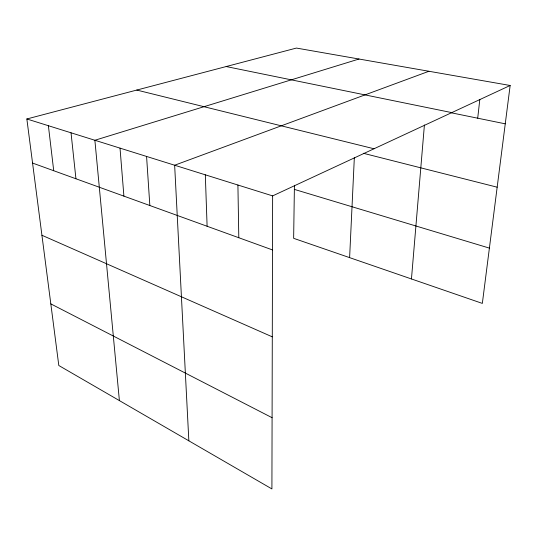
<?xml version="1.0" encoding="UTF-8"?>
<svg xmlns="http://www.w3.org/2000/svg" width="537" height="537" viewBox="0 0 537 537"><rect width="100%" height="100%" fill="white"/><g stroke="black" fill="none" stroke-linecap="round" stroke-linejoin="round"><path stroke-width="0.81" d="M510.15 85.484L272.635 195.891L271.91 488.932L58.808 365.509L26.85 118.972L296.424 48.068L510.15 85.484L482.34 303.405L293.645 238.327L294.424 185.272M349.614 257.632L354.333 157.724M411.456 278.958L424.411 124.973M477.702 118.2L479.823 99.372M428.929 71.267L174.646 165.228L188.849 440.823M358.998 59.023L94.881 140.264L119.395 400.602M226.184 66.541L451.785 112.616M451.261 112.79L505.257 123.832M136.767 90.062L374.014 148.769M363.307 153.273L497.168 187.198M294.363 189.386L489.395 248.114M26.85 118.972L272.635 195.891M32.569 163.067L272.501 249.933M41.926 235.26L272.286 336.84M50.82 303.875L272.084 417.705M48.384 125.712L53.72 170.726M71.032 132.8L75.939 178.774M120.02 148.131L123.906 196.133M146.574 156.442L149.843 205.523M205.315 174.82L207.107 226.258M237.911 185.023L238.804 237.73"/></g></svg>
